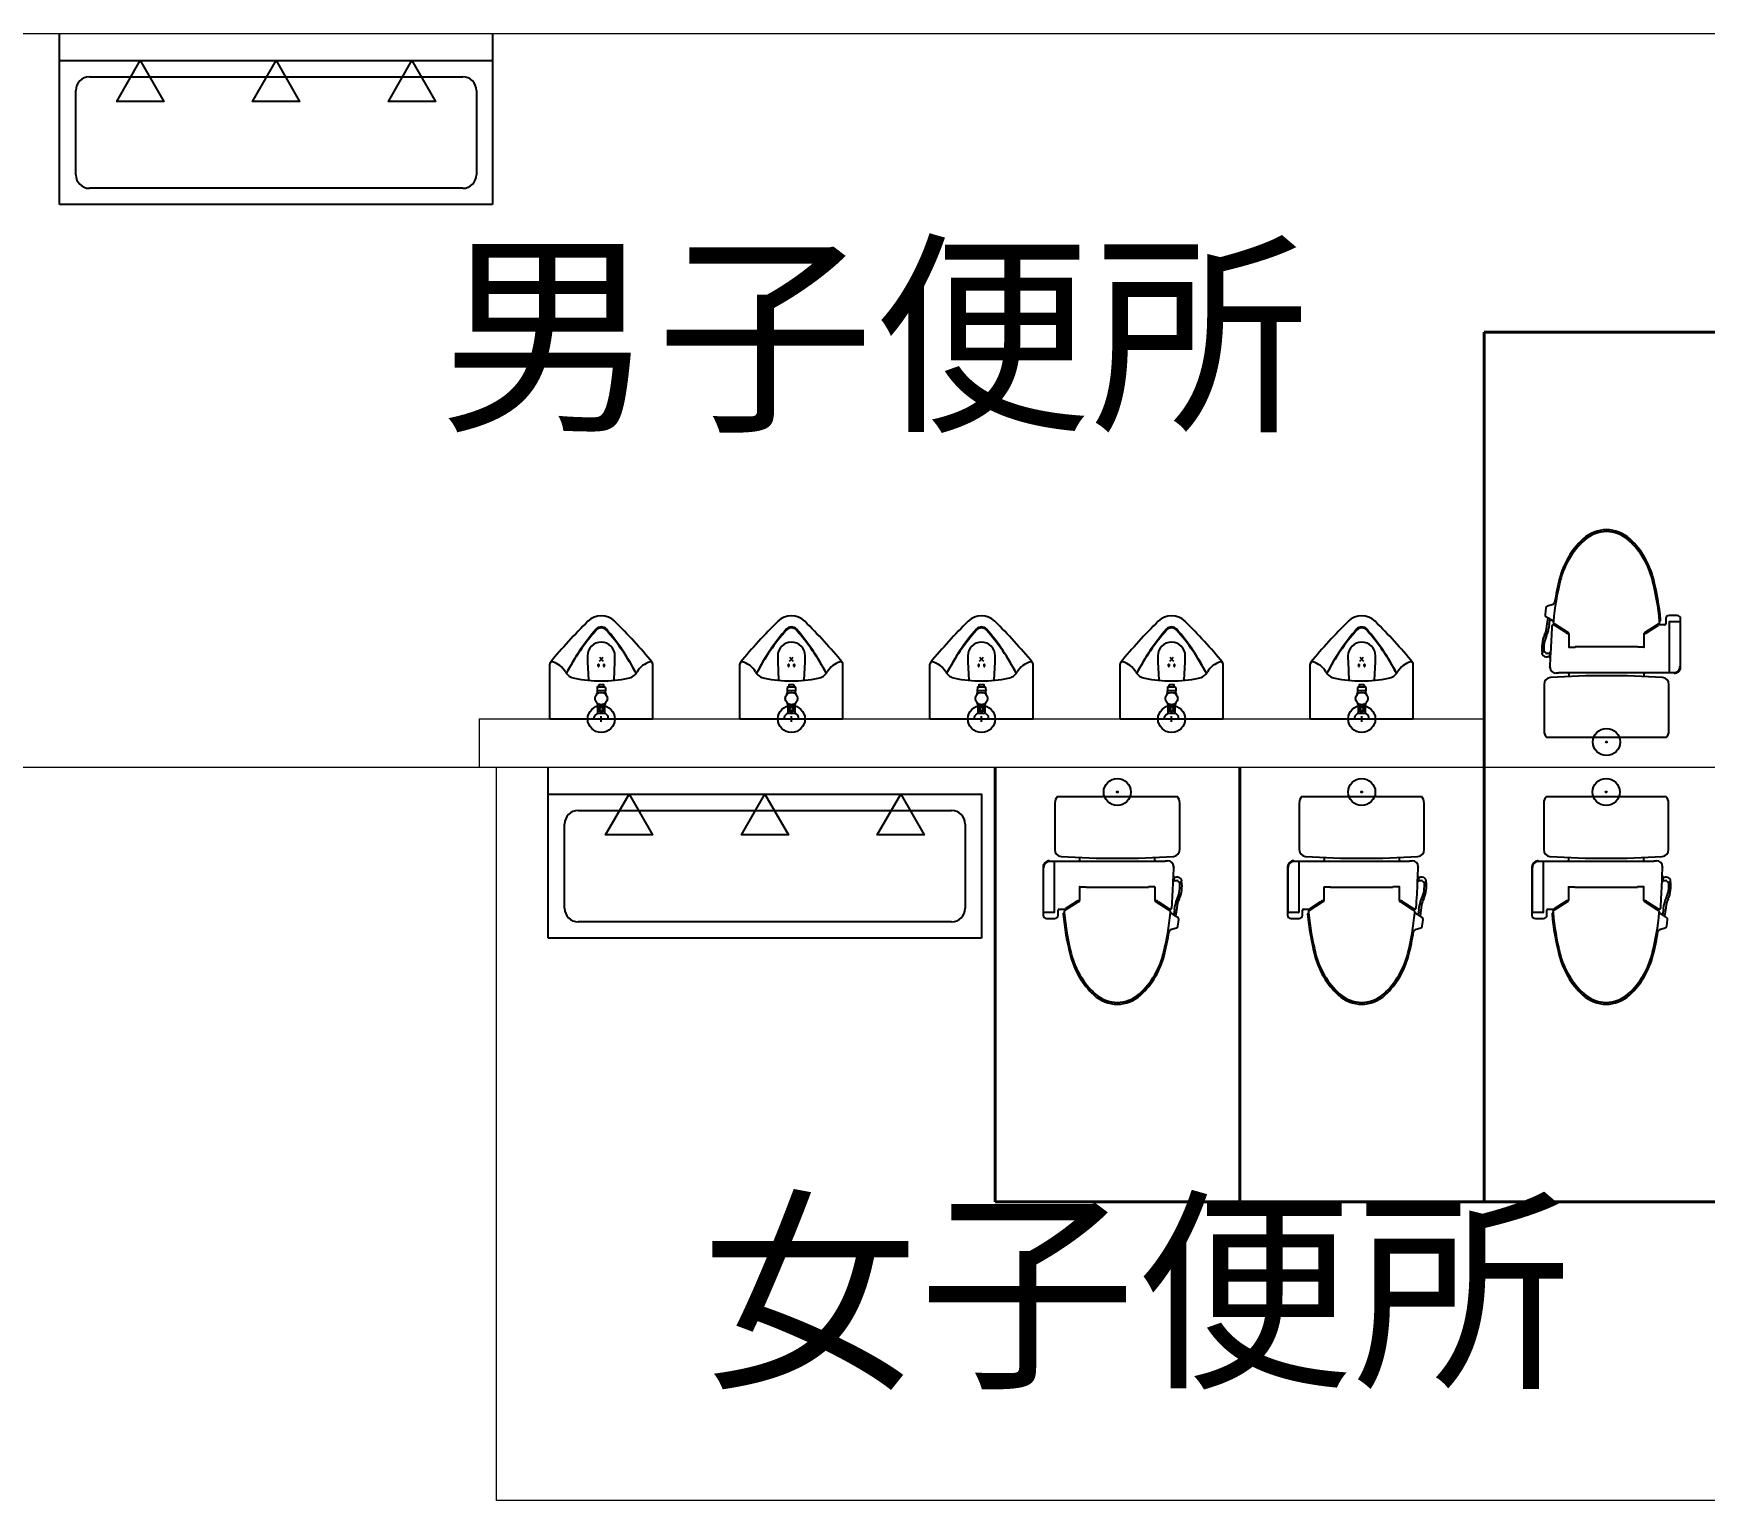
# Model space of a CAD drawing. Units: millimetres on the paper, enlarged 400 times, with parts at 1:200. Extents: x -262470 to 153481, y -115676 to 116856.
# Drawn here: x 131913 to 144220, y -23753 to -12953 of the extents above; entities that cross this region are included whole.
import ezdxf
from ezdxf.enums import TextEntityAlignment as Align

# ---------------------------------------------------------------- set-up
doc = ezdxf.new("R2010")
doc.units = ezdxf.units.MM
doc.header["$LTSCALE"] = 400
doc.header["$PDMODE"] = 32
doc.header["$PDSIZE"] = 200
for name, color, linetype, lineweight in [('D-0', 7, 'Continuous', 9), ('D-2', 1, 'Continuous', 25), ('D-3', 5, 'Continuous', 40), ('D-4', 4, 'Continuous', 9), ('D-C', 1, 'Continuous', 25)]:
    doc.layers.add(name, color=color, linetype=linetype, lineweight=lineweight)
doc.layers.add('D-A', color=3, linetype='Continuous')
doc.styles.add('ＭＳ ゴシック', font='')
doc.styles.get('ＭＳ ゴシック').set_extended_font_data('MS Gothic')

msp = doc.modelspace()

# ---------------------------------------------------------------- linework, layer by layer
at = {"layer": 'D-0'}
for p, q in [((57846.1, -12952.8), (147996.1, -12952.8)), ((131721.1, -18352.8), (147996.1, -18352.8)), ((135321.1, -18352.8), (135321.1, -23752.8)), ((147996.1, -23752.8), (135321.1, -23752.8))]:
    msp.add_line(p, q, dxfattribs=at)
at = {"layer": 'D-2'}
for p, q in [((143051.1, -17180.7), (143044.7, -17229.1)), ((143061.9, -17167.5), (143104.6, -17153.6)), ((143051.8, -17244.6), (143067.8, -17254.9)), ((143055.8, -17336.8), (143061.4, -17298.8)), ((143061.4, -17298.8), (143067.8, -17254.9)), ((143067.8, -17254.9), (143081.8, -17264)), ((143076.1, -17303.5), (143071.5, -17336)), ((143076.1, -17303.5), (143081.8, -17264)), ((143081.8, -17264), (143106.5, -17280)), ((143106.5, -17280), (143105.5, -17290.9)), ((143106.9, -17293.7), (143113, -17297.5)), ((143113, -17297.5), (143120.4, -17302.2)), ((143194.8, -17361), (143114.1, -17308.6)), ((143120.4, -17302.2), (143214.7, -17361.8)), ((143163.5, -17329.4), (143165.4, -17341.9)), ((143780, -17361.8), (143887.8, -17293.7)), ((143799.9, -17361), (143880.6, -17308.6)), ((143829.4, -17341.9), (143831.2, -17329.4)), ((143925.4, -17306.7), (143887.1, -17306.7)), ((143892.3, -17277.3), (143888.2, -17280)), ((143889.2, -17290.9), (143888.2, -17280)), ((143933.4, -17263.4), (143933.4, -17298.7)), ((143961.4, -17655.4), (143961.4, -17281.7)), ((143962.4, -17280.7), (144039.6, -17280.7)), ((144039.6, -17280.7), (144039.6, -17612.7)), ((144043.4, -17617.2), (144043.4, -17263.4)), ((143219.4, -17370.2), (143219.4, -17370.1)), ((143219.4, -17370.2), (143219.4, -17468.7)), ((143267.4, -17466.7), (143727.4, -17466.7)), ((143727.4, -17470.7), (143727.4, -17466.7)), ((143773.4, -17470.7), (143727.4, -17470.7)), ((143775.4, -17370.1), (143775.4, -17370.2)), ((143775.4, -17468.7), (143775.4, -17370.2)), ((135714.8, -17999.2), (135714.8, -17595.2)), ((135993.8, -17535.2), (135993.8, -17559.2)), ((135994.3, -17578.6), (136001.1, -17714.8)), ((136080.6, -17545), (136108.9, -17573.3)), ((136080.6, -17573.3), (136108.9, -17545)), ((136188.5, -17714.8), (136195.3, -17578.6)), ((136195.8, -17559.2), (136195.8, -17535.2)), ((136474.8, -17999.2), (136474.8, -17595.2)), ((137114.8, -17999.2), (137114.8, -17595.2)), ((137393.8, -17535.2), (137393.8, -17559.2)), ((137394.3, -17578.6), (137401.1, -17714.8)), ((137480.6, -17545), (137508.9, -17573.3)), ((137480.6, -17573.3), (137508.9, -17545)), ((137588.5, -17714.8), (137595.3, -17578.6)), ((137595.8, -17559.2), (137595.8, -17535.2)), ((137874.8, -17999.2), (137874.8, -17595.2)), ((138514.8, -17999.2), (138514.8, -17595.2)), ((138793.8, -17535.2), (138793.8, -17559.2)), ((138794.3, -17578.6), (138801.1, -17714.8)), ((138880.6, -17545), (138908.9, -17573.3)), ((138880.6, -17573.3), (138908.9, -17545)), ((138988.5, -17714.8), (138995.3, -17578.6)), ((138995.8, -17559.2), (138995.8, -17535.2)), ((139274.8, -17999.2), (139274.8, -17595.2)), ((139914.8, -17999.2), (139914.8, -17595.2)), ((140193.8, -17535.2), (140193.8, -17559.2)), ((140194.3, -17578.6), (140201.1, -17714.8)), ((140280.6, -17545), (140308.9, -17573.3)), ((140280.6, -17573.3), (140308.9, -17545)), ((140388.5, -17714.8), (140395.3, -17578.6)), ((140395.8, -17559.2), (140395.8, -17535.2)), ((140674.8, -17999.2), (140674.8, -17595.2)), ((141314.8, -17999.2), (141314.8, -17595.2)), ((141593.8, -17535.2), (141593.8, -17559.2)), ((141594.3, -17578.6), (141601.1, -17714.8)), ((141680.6, -17545), (141708.9, -17573.3)), ((141680.6, -17573.3), (141708.9, -17545)), ((141788.5, -17714.8), (141795.3, -17578.6)), ((141795.8, -17559.2), (141795.8, -17535.2)), ((142074.8, -17999.2), (142074.8, -17595.2)), ((143080.4, -17516.7), (143058.5, -17516.7)), ((143080.4, -17542.7), (143063.4, -17542.7)), ((143080.4, -17516.7), (143080.4, -17511.7)), ((143080.4, -17542.7), (143080.4, -17516.7)), ((143080.4, -17547.7), (143080.4, -17542.7)), ((143082.4, -17509.7), (143084.4, -17509.7)), ((143082.4, -17549.7), (143083.7, -17549.7)), ((143081.4, -17617.7), (143081.4, -17615.7)), ((143142.5, -17662.7), (143126.4, -17662.7)), ((143145.4, -17660.7), (143142.5, -17662.7)), ((143894.4, -17660.7), (143145.4, -17660.7)), ((143217.5, -17660.7), (143222.2, -17687)), ((143772.5, -17687), (143777.3, -17660.7)), ((143954.4, -17660.7), (143894.4, -17660.7)), ((143978.9, -17660.7), (143954.4, -17660.7)), ((143963.4, -17657.4), (143994.2, -17657.4)), ((143995.4, -17660.7), (143978.9, -17660.7)), ((136126.3, -17791.2), (136063.3, -17791.2)), ((136063.3, -17791.2), (136063.3, -17809.5)), ((136064.2, -17767.1), (136063.8, -17791.2)), ((136068.2, -17763.2), (136121.3, -17763.2)), ((136075.1, -17751.2), (136074.9, -17763.2)), ((136114.7, -17763.2), (136114.5, -17751.2)), ((136125.3, -17767.1), (136125.8, -17791.2)), ((136126.3, -17809.5), (136126.3, -17791.2)), ((137526.3, -17791.2), (137463.3, -17791.2)), ((137463.3, -17791.2), (137463.3, -17809.5)), ((137464.2, -17767.1), (137463.8, -17791.2)), ((137468.2, -17763.2), (137521.3, -17763.2)), ((137475.1, -17751.2), (137474.9, -17763.2)), ((137514.7, -17763.2), (137514.5, -17751.2)), ((137525.3, -17767.1), (137525.8, -17791.2)), ((137526.3, -17809.5), (137526.3, -17791.2)), ((138926.3, -17791.2), (138863.3, -17791.2)), ((138863.3, -17791.2), (138863.3, -17809.5)), ((138864.2, -17767.1), (138863.8, -17791.2)), ((138868.2, -17763.2), (138921.3, -17763.2)), ((138875.1, -17751.2), (138874.9, -17763.2)), ((138914.7, -17763.2), (138914.5, -17751.2)), ((138925.3, -17767.1), (138925.8, -17791.2)), ((138926.3, -17809.5), (138926.3, -17791.2)), ((140326.3, -17791.2), (140263.3, -17791.2)), ((140263.3, -17791.2), (140263.3, -17809.5)), ((140264.2, -17767.1), (140263.8, -17791.2)), ((140268.2, -17763.2), (140321.3, -17763.2)), ((140275.1, -17751.2), (140274.9, -17763.2)), ((140314.7, -17763.2), (140314.5, -17751.2)), ((140325.3, -17767.1), (140325.8, -17791.2)), ((140326.3, -17809.5), (140326.3, -17791.2)), ((141726.3, -17791.2), (141663.3, -17791.2)), ((141663.3, -17791.2), (141663.3, -17809.5)), ((141664.2, -17767.1), (141663.8, -17791.2)), ((141668.2, -17763.2), (141721.3, -17763.2)), ((141675.1, -17751.2), (141674.9, -17763.2)), ((141714.7, -17763.2), (141714.5, -17751.2)), ((141725.3, -17767.1), (141725.8, -17791.2)), ((141726.3, -17809.5), (141726.3, -17791.2)), ((143037.4, -17744.8), (143037.4, -18087.7)), ((143957.4, -18087.7), (143957.4, -17744.8)), ((136063.4, -17958.1), (136045.5, -17976.9)), ((136065.6, -17957.2), (136124, -17957.2)), ((136067.8, -17892.5), (136067.8, -17905.2)), ((136067.8, -17905.2), (136067.8, -17957.2)), ((136121.8, -17905.2), (136121.8, -17892.5)), ((136121.8, -17957.2), (136121.8, -17905.2)), ((136126.2, -17958.1), (136144.1, -17976.9)), ((137463.4, -17958.1), (137445.5, -17976.9)), ((137465.6, -17957.2), (137524, -17957.2)), ((137467.8, -17892.5), (137467.8, -17905.2)), ((137467.8, -17905.2), (137467.8, -17957.2)), ((137521.8, -17905.2), (137521.8, -17892.5)), ((137521.8, -17957.2), (137521.8, -17905.2)), ((137526.2, -17958.1), (137544.1, -17976.9)), ((138863.4, -17958.1), (138845.5, -17976.9)), ((138865.6, -17957.2), (138924, -17957.2)), ((138867.8, -17892.5), (138867.8, -17905.2)), ((138867.8, -17905.2), (138867.8, -17957.2)), ((138921.8, -17905.2), (138921.8, -17892.5)), ((138921.8, -17957.2), (138921.8, -17905.2)), ((138926.2, -17958.1), (138944.1, -17976.9)), ((140263.4, -17958.1), (140245.5, -17976.9)), ((140265.6, -17957.2), (140324, -17957.2)), ((140267.8, -17892.5), (140267.8, -17905.2)), ((140267.8, -17905.2), (140267.8, -17957.2)), ((140321.8, -17905.2), (140321.8, -17892.5)), ((140321.8, -17957.2), (140321.8, -17905.2)), ((140326.2, -17958.1), (140344.1, -17976.9)), ((141663.4, -17958.1), (141645.5, -17976.9)), ((141665.6, -17957.2), (141724, -17957.2)), ((141667.8, -17892.5), (141667.8, -17905.2)), ((141667.8, -17905.2), (141667.8, -17957.2)), ((141721.8, -17905.2), (141721.8, -17892.5)), ((141721.8, -17957.2), (141721.8, -17905.2)), ((141726.2, -17958.1), (141744.1, -17976.9)), ((135714.8, -17999.2), (136474.8, -17999.2)), ((136043.3, -17999.2), (136043.3, -17982.4)), ((136043.3, -17999.2), (136146.3, -17999.2)), ((136074.8, -17999.2), (136114.8, -17999.2)), ((136094.8, -18019.2), (136094.8, -17979.2)), ((136146.3, -17999.2), (136146.3, -17982.4)), ((137114.8, -17999.2), (137874.8, -17999.2)), ((137443.3, -17999.2), (137443.3, -17982.4)), ((137443.3, -17999.2), (137546.3, -17999.2)), ((137474.8, -17999.2), (137514.8, -17999.2)), ((137494.8, -18019.2), (137494.8, -17979.2)), ((137546.3, -17999.2), (137546.3, -17982.4)), ((138514.8, -17999.2), (139274.8, -17999.2)), ((138843.3, -17999.2), (138843.3, -17982.4)), ((138843.3, -17999.2), (138946.3, -17999.2)), ((138874.8, -17999.2), (138914.8, -17999.2)), ((138894.8, -18019.2), (138894.8, -17979.2)), ((138946.3, -17999.2), (138946.3, -17982.4)), ((139914.8, -17999.2), (140674.8, -17999.2)), ((140243.3, -17999.2), (140243.3, -17982.4)), ((140243.3, -17999.2), (140346.3, -17999.2)), ((140274.8, -17999.2), (140314.8, -17999.2)), ((140294.8, -18019.2), (140294.8, -17979.2)), ((140346.3, -17999.2), (140346.3, -17982.4)), ((141314.8, -17999.2), (142074.8, -17999.2)), ((141643.3, -17999.2), (141643.3, -17982.4)), ((141643.3, -17999.2), (141746.3, -17999.2)), ((141674.8, -17999.2), (141714.8, -17999.2)), ((141694.8, -18019.2), (141694.8, -17979.2)), ((141746.3, -17999.2), (141746.3, -17982.4)), ((143937.4, -18136.7), (143057.4, -18136.7)), ((139454.8, -18569), (140334.8, -18569)), ((141254.8, -18569), (142134.8, -18569)), ((143054.8, -18569), (143934.8, -18569)), ((139434.8, -18618), (139434.8, -18960.9)), ((140354.8, -18960.9), (140354.8, -18618)), ((141234.8, -18618), (141234.8, -18960.9)), ((142154.8, -18960.9), (142154.8, -18618)), ((143034.8, -18618), (143034.8, -18960.9)), ((143954.8, -18960.9), (143954.8, -18618)), ((139394.8, -19043.5), (139393.8, -19043.5)), ((139396.8, -19045), (139394.8, -19043.5)), ((139428.8, -19048.3), (139397.9, -19048.3)), ((139430.8, -19050.3), (139430.8, -19424)), ((139437.8, -19045), (139497.8, -19045)), ((139497.8, -19045), (140246.8, -19045)), ((139619.6, -19018.7), (139614.9, -19045)), ((140174.7, -19045), (140169.9, -19018.7)), ((141194.8, -19043.5), (141193.8, -19043.5)), ((141196.8, -19045), (141194.8, -19043.5)), ((141228.8, -19048.3), (141197.9, -19048.3)), ((141230.8, -19050.3), (141230.8, -19424)), ((141237.8, -19045), (141297.8, -19045)), ((141297.8, -19045), (142046.8, -19045)), ((141419.6, -19018.7), (141414.9, -19045)), ((141974.7, -19045), (141969.9, -19018.7)), ((142994.8, -19043.5), (142993.8, -19043.5)), ((142996.8, -19045), (142994.8, -19043.5)), ((143028.8, -19048.3), (142997.9, -19048.3)), ((143030.8, -19050.3), (143030.8, -19424)), ((143037.8, -19045), (143097.8, -19045)), ((143097.8, -19045), (143846.8, -19045)), ((143219.6, -19018.7), (143214.9, -19045)), ((143774.7, -19045), (143769.9, -19018.7)), ((139348.8, -19088.5), (139348.8, -19442.3)), ((139352.5, -19425), (139352.5, -19093)), ((140306.7, -19196.9), (140308.4, -19156)), ((140309.8, -19196), (140307.7, -19196)), ((140308.4, -19156), (140310.8, -19091.5)), ((140309.8, -19156), (140308.4, -19156)), ((140310.8, -19088), (140310.8, -19090)), ((140311.8, -19158), (140311.8, -19163)), ((140311.8, -19163), (140311.8, -19189)), ((140311.8, -19163), (140328.8, -19163)), ((140311.8, -19189), (140333.6, -19189)), ((140311.8, -19189), (140311.8, -19194)), ((141148.8, -19088.5), (141148.8, -19442.3)), ((141152.5, -19425), (141152.5, -19093)), ((142106.7, -19196.9), (142108.4, -19156)), ((142109.8, -19196), (142107.7, -19196)), ((142108.4, -19156), (142110.8, -19091.5)), ((142109.8, -19156), (142108.4, -19156)), ((142110.8, -19088), (142110.8, -19090)), ((142111.8, -19158), (142111.8, -19163)), ((142111.8, -19163), (142111.8, -19189)), ((142111.8, -19163), (142128.8, -19163)), ((142111.8, -19189), (142133.6, -19189)), ((142111.8, -19189), (142111.8, -19194)), ((142948.8, -19088.5), (142948.8, -19442.3)), ((142952.5, -19425), (142952.5, -19093)), ((143906.7, -19196.9), (143908.4, -19156)), ((143909.8, -19196), (143907.7, -19196)), ((143908.4, -19156), (143910.8, -19091.5)), ((143909.8, -19156), (143908.4, -19156)), ((143910.8, -19088), (143910.8, -19090)), ((143911.8, -19158), (143911.8, -19163)), ((143911.8, -19163), (143911.8, -19189)), ((143911.8, -19163), (143928.8, -19163)), ((143911.8, -19189), (143933.6, -19189)), ((143911.8, -19189), (143911.8, -19194)), ((139616.8, -19237), (139616.8, -19335.5)), ((139618.8, -19235), (139664.8, -19235)), ((139664.8, -19235), (139664.8, -19239)), ((140124.8, -19239), (139664.8, -19239)), ((140124.8, -19235), (140124.8, -19239)), ((140170.8, -19235), (140124.8, -19235)), ((140172.8, -19335.5), (140172.8, -19237)), ((141416.8, -19237), (141416.8, -19335.5)), ((141418.8, -19235), (141464.8, -19235)), ((141464.8, -19235), (141464.8, -19239)), ((141924.8, -19239), (141464.8, -19239)), ((141924.8, -19235), (141924.8, -19239)), ((141970.8, -19235), (141924.8, -19235)), ((141972.8, -19335.5), (141972.8, -19237)), ((143216.8, -19237), (143216.8, -19335.5)), ((143218.8, -19235), (143264.8, -19235)), ((143264.8, -19235), (143264.8, -19239)), ((143724.8, -19239), (143264.8, -19239)), ((143724.8, -19235), (143724.8, -19239)), ((143770.8, -19235), (143724.8, -19235)), ((143772.8, -19335.5), (143772.8, -19237)), ((139429.8, -19425), (139352.5, -19425)), ((139458.8, -19442.3), (139458.8, -19407)), ((139466.8, -19399), (139505, -19399)), ((139499.9, -19428.3), (139503.9, -19425.7)), ((139502.9, -19414.8), (139503.9, -19425.7)), ((139612.1, -19343.9), (139504.3, -19412)), ((139592.3, -19344.7), (139511.6, -19397)), ((139562.8, -19363.8), (139561, -19376.2)), ((139616.8, -19335.5), (139616.8, -19335.5)), ((140172.8, -19335.5), (140172.8, -19335.5)), ((140271.7, -19403.5), (140177.4, -19343.9)), ((140197.3, -19344.7), (140278, -19397)), ((140228.6, -19376.2), (140226.8, -19363.8)), ((140279.2, -19408.2), (140271.7, -19403.5)), ((140285.2, -19412), (140279.2, -19408.2)), ((140285.6, -19425.7), (140286.6, -19414.8)), ((140310.3, -19441.7), (140285.6, -19425.7)), ((140316.1, -19402.2), (140310.3, -19441.7)), ((140324.4, -19450.8), (140310.3, -19441.7)), ((140316.1, -19402.2), (140320.7, -19369.7)), ((140330.8, -19406.9), (140324.4, -19450.8)), ((140336.3, -19368.9), (140330.8, -19406.9)), ((141229.8, -19425), (141152.5, -19425)), ((141258.8, -19442.3), (141258.8, -19407)), ((141266.8, -19399), (141305, -19399)), ((141299.9, -19428.3), (141303.9, -19425.7)), ((141302.9, -19414.8), (141303.9, -19425.7)), ((141412.1, -19343.9), (141304.3, -19412)), ((141392.3, -19344.7), (141311.6, -19397)), ((141362.8, -19363.8), (141361, -19376.2)), ((141416.8, -19335.5), (141416.8, -19335.5)), ((141972.8, -19335.5), (141972.8, -19335.5)), ((142071.7, -19403.5), (141977.4, -19343.9)), ((141997.3, -19344.7), (142078, -19397)), ((142028.6, -19376.2), (142026.8, -19363.8)), ((142079.2, -19408.2), (142071.7, -19403.5)), ((142085.2, -19412), (142079.2, -19408.2)), ((142085.7, -19425.7), (142086.6, -19414.8)), ((142110.3, -19441.7), (142085.7, -19425.7)), ((142116.1, -19402.2), (142110.3, -19441.7)), ((142124.4, -19450.8), (142110.3, -19441.7)), ((142116.1, -19402.2), (142120.7, -19369.7)), ((142130.8, -19406.9), (142124.4, -19450.8)), ((142136.3, -19368.9), (142130.8, -19406.9)), ((143029.8, -19425), (142952.5, -19425)), ((143058.8, -19442.3), (143058.8, -19407)), ((143066.8, -19399), (143105, -19399)), ((143099.9, -19428.3), (143103.9, -19425.7)), ((143102.9, -19414.8), (143103.9, -19425.7)), ((143212.1, -19343.9), (143104.3, -19412)), ((143192.3, -19344.7), (143111.6, -19397)), ((143162.8, -19363.8), (143161, -19376.2)), ((143216.8, -19335.5), (143216.8, -19335.5)), ((143772.8, -19335.5), (143772.8, -19335.5)), ((143871.7, -19403.5), (143777.4, -19343.9)), ((143797.3, -19344.7), (143878, -19397)), ((143828.6, -19376.2), (143826.8, -19363.8)), ((143879.2, -19408.2), (143871.7, -19403.5)), ((143885.2, -19412), (143879.2, -19408.2)), ((143885.6, -19425.7), (143886.6, -19414.8)), ((143910.3, -19441.7), (143885.6, -19425.7)), ((143916.1, -19402.2), (143910.3, -19441.7)), ((143924.4, -19450.8), (143910.3, -19441.7)), ((143916.1, -19402.2), (143920.7, -19369.7)), ((143930.8, -19406.9), (143924.4, -19450.8)), ((143936.3, -19368.9), (143930.8, -19406.9)), ((140330.2, -19538.1), (140287.5, -19552.1)), ((140340.3, -19461.1), (140324.4, -19450.8)), ((140341.1, -19525), (140347.5, -19476.6)), ((142130.2, -19538.1), (142087.5, -19552.1)), ((142140.3, -19461.1), (142124.4, -19450.8)), ((142141.1, -19525), (142147.5, -19476.6)), ((143930.2, -19538.1), (143887.5, -19552.1)), ((143940.3, -19461.1), (143924.4, -19450.8)), ((143941.1, -19525), (143947.5, -19476.6))]:
    msp.add_line(p, q, dxfattribs=at)
for points in [[(143221.4, -17470.7), (143267.4, -17470.7), (143267.4, -17466.7)], [(143085.4, -17508.7), (143083.7, -17549.7), (143081.4, -17614.2)], [(143995.4, -17660.7), (143997.4, -17662.2), (143998.4, -17662.2)], [(139396.8, -19045), (139413.3, -19045), (139437.8, -19045)], [(140246.8, -19045), (140249.7, -19043), (140265.8, -19043)], [(141196.8, -19045), (141213.3, -19045), (141237.8, -19045)], [(142046.8, -19045), (142049.7, -19043), (142065.8, -19043)], [(142996.8, -19045), (143013.3, -19045), (143037.8, -19045)], [(143846.8, -19045), (143849.7, -19043), (143865.8, -19043)]]:
    msp.add_lwpolyline(points, dxfattribs=at)
for centre, radius in [((136094.8, -17849.2), 45), ((137494.8, -17849.2), 45), ((138894.8, -17849.2), 45), ((140294.8, -17849.2), 45), ((141694.8, -17849.2), 45), ((136094.8, -17925.2), 22), ((136094.8, -17925.2), 12), ((137494.8, -17925.2), 22), ((137494.8, -17925.2), 12), ((138894.8, -17925.2), 22), ((138894.8, -17925.2), 12), ((140294.8, -17925.2), 22), ((140294.8, -17925.2), 12), ((141694.8, -17925.2), 22), ((141694.8, -17925.2), 12), ((136094.8, -17999.2), 4), ((137494.8, -17999.2), 4), ((138894.8, -17999.2), 4), ((140294.8, -17999.2), 4), ((141694.8, -17999.2), 4), ((143497.4, -18168.7), 4), ((139894.8, -18537), 4), ((141694.8, -18537), 4), ((143494.8, -18537), 4)]:
    msp.add_circle(centre, radius, dxfattribs=at)
for centre, radius, start, end in [((143497.4, -16860.7), 254, 46.9683, 133.0317), ((143733.5, -17113.6), 600, 133.0317, 165.62671), ((143739.5, -17125.7), 600, 132.41889, 165.98063), ((143497.4, -16860.7), 241, 47.58111, 132.41889), ((143255.2, -17125.7), 600, 14.01937, 47.58111), ((143261.2, -17113.6), 600, 14.37329, 46.9683), ((145089.1, -17462.7), 1991, 165.98063, 174.73409), ((145089.7, -17461.1), 2000, 165.62671, 170.78689), ((141905.6, -17462.7), 1991, 5.26591, 14.01937), ((141905.1, -17461.1), 2000, 5.48856, 14.37329), ((143060.5, -17231.2), 16, 172.5, 237.08103), ((143066.9, -17182.8), 16, 108.11746, 172.5), ((143099.7, -17138.4), 16, 288.11746, 350.78689), ((138811.8, -20121), 4000, 134.736, 140.653), ((137264.3, -18388.4), 1600, 138.985, 153.039), ((137254.2, -18407.8), 1600, 138.415, 152.254), ((136094.8, -17379.2), 140, 45.16, 134.84), ((136094.8, -17371.2), 50, 41.015, 138.985), ((136094.8, -17379.2), 50, 41.371, 138.629), ((134935.3, -18407.8), 1600, 27.746, 41.585), ((134925.2, -18388.4), 1600, 26.961, 41.015), ((133377.8, -20121), 4000, 39.347, 45.264), ((140211.8, -20121), 4000, 134.736, 140.653), ((138664.3, -18388.4), 1600, 138.985, 153.039), ((138654.2, -18407.8), 1600, 138.415, 152.254), ((137494.8, -17379.2), 140, 45.16, 134.84), ((137494.8, -17371.2), 50, 41.015, 138.985), ((137494.8, -17379.2), 50, 41.371, 138.629), ((136335.3, -18407.8), 1600, 27.746, 41.585), ((136325.2, -18388.4), 1600, 26.961, 41.015), ((134777.8, -20121), 4000, 39.347, 45.264), ((141611.8, -20121), 4000, 134.736, 140.653), ((140064.3, -18388.4), 1600, 138.985, 153.039), ((140054.2, -18407.8), 1600, 138.415, 152.254), ((138894.8, -17379.2), 140, 45.16, 134.84), ((138894.8, -17371.2), 50, 41.015, 138.985), ((138894.8, -17379.2), 50, 41.371, 138.629), ((137735.3, -18407.8), 1600, 27.746, 41.585), ((137725.2, -18388.4), 1600, 26.961, 41.015), ((136177.8, -20121), 4000, 39.347, 45.264), ((143011.8, -20121), 4000, 134.736, 140.653), ((141464.3, -18388.4), 1600, 138.985, 153.039), ((141454.2, -18407.8), 1600, 138.415, 152.254), ((140294.8, -17379.2), 140, 45.16, 134.84), ((140294.8, -17371.2), 50, 41.015, 138.985), ((140294.8, -17379.2), 50, 41.371, 138.629), ((139135.3, -18407.8), 1600, 27.746, 41.585), ((139125.2, -18388.4), 1600, 26.961, 41.015), ((137577.8, -20121), 4000, 39.347, 45.264), ((144411.8, -20121), 4000, 134.736, 140.653), ((142864.3, -18388.4), 1600, 138.985, 153.039), ((142854.2, -18407.8), 1600, 138.415, 152.254), ((141694.8, -17379.2), 140, 45.16, 134.84), ((141694.8, -17371.2), 50, 41.015, 138.985), ((141694.8, -17379.2), 50, 41.371, 138.629), ((140535.3, -18407.8), 1600, 27.746, 41.585), ((140525.2, -18388.4), 1600, 26.961, 41.015), ((138977.8, -20121), 4000, 39.347, 45.264), ((142925.8, -17318), 131.4, 330.99399, 351.75576), ((142925.8, -17318), 146.8, 332.49137, 352.93792), ((152676.3, -17927.3), 9600, 176.3604, 177.50084), ((143107.6, -17318.7), 12, 57.00752, 176.3604), ((143108.5, -17291.1), 3, 175.04944, 237.72436), ((143887.1, -17318.7), 12, 90, 122.99248), ((143886.2, -17291.1), 3, 302.27564, 4.95056), ((143887.9, -17270.6), 8, 302.91897, 5.48856), ((143925.4, -17298.7), 8, 270, 0), ((143959.4, -17263.4), 26, 92.89597, 180), ((143988.4, -17836.7), 600, 87.10403, 92.89597), ((143962.4, -17281.7), 1, 90, 180), ((144017.4, -17263.4), 26, 0, 87.10403), ((136094.8, -17535.2), 101, 0, 180), ((137494.8, -17535.2), 101, 0, 180), ((138894.8, -17535.2), 101, 0, 180), ((140294.8, -17535.2), 101, 0, 180), ((141694.8, -17535.2), 101, 0, 180), ((143249.3, -17475.7), 228.8, 155.73259, 189.06887), ((143246, -17475.8), 210.3, 154.62869, 187.82848), ((143227.5, -17310.7), 60, 237.00752, 262.18695), ((143209.4, -17370.2), 10, 0.39347, 57.72436), ((143209.4, -17370.2), 10, 0, 57.72436), ((143221.4, -17468.7), 2, 180, 270), ((143773.4, -17468.7), 2, 270, 0), ((143767.2, -17310.7), 60, 277.81305, 302.99248), ((143785.4, -17370.2), 10, 122.27564, 179.60653), ((135730.8, -17595.2), 16, 75.022, 180), ((135730.8, -17595.2), 16, 140.195, 180), ((135693.6, -17734.3), 160, 30.698, 75.021), ((136383.8, -17559.2), 390, 180, 183.151), ((136075.2, -17602.7), 4.8, 120.01, 148.607), ((136074.3, -17601.2), 3.02, 60.561, 119.448), ((136073.4, -17602.7), 4.8, 31.393, 59.99), ((136116.2, -17602.7), 4.8, 120.01, 148.607), ((136115.3, -17601.2), 3.02, 60.553, 119.439), ((136114.4, -17602.7), 4.8, 31.393, 59.99), ((135805.8, -17559.2), 390, 356.84876, 359.99993), ((136496, -17734.3), 160, 104.979, 149.302), ((136458.8, -17595.2), 16, 0, 104.978), ((137130.8, -17595.2), 16, 75.022, 180), ((137130.8, -17595.2), 16, 140.195, 180), ((137093.6, -17734.3), 160, 30.698, 75.021), ((137783.8, -17559.2), 390, 180, 183.151), ((137475.2, -17602.7), 4.8, 120.01, 148.607), ((137474.3, -17601.2), 3.02, 60.561, 119.448), ((137473.4, -17602.7), 4.8, 31.393, 59.99), ((137516.2, -17602.7), 4.8, 120.01, 148.607), ((137515.3, -17601.2), 3.02, 60.553, 119.439), ((137514.4, -17602.7), 4.8, 31.393, 59.99), ((137205.8, -17559.2), 390, 356.84876, 359.99993), ((137896, -17734.3), 160, 104.979, 149.302), ((137858.8, -17595.2), 16, 0, 104.978), ((138530.8, -17595.2), 16, 75.022, 180), ((138530.8, -17595.2), 16, 140.195, 180), ((138493.6, -17734.3), 160, 30.698, 75.021), ((139183.8, -17559.2), 390, 180, 183.151), ((138875.2, -17602.7), 4.8, 120.01, 148.607), ((138874.3, -17601.2), 3.02, 60.561, 119.448), ((138873.4, -17602.7), 4.8, 31.393, 59.99), ((138916.2, -17602.7), 4.8, 120.01, 148.607), ((138915.3, -17601.2), 3.02, 60.553, 119.439), ((138914.4, -17602.7), 4.8, 31.393, 59.99), ((138605.8, -17559.2), 390, 356.84876, 359.99993), ((139296, -17734.3), 160, 104.979, 149.302), ((139258.8, -17595.2), 16, 0, 104.978), ((139930.8, -17595.2), 16, 75.022, 180), ((139930.8, -17595.2), 16, 140.195, 180), ((139893.6, -17734.3), 160, 30.698, 75.021), ((140583.8, -17559.2), 390, 180, 183.151), ((140275.2, -17602.7), 4.8, 120.01, 148.607), ((140274.3, -17601.2), 3.02, 60.561, 119.448), ((140273.4, -17602.7), 4.8, 31.393, 59.99), ((140316.2, -17602.7), 4.8, 120.01, 148.607), ((140315.3, -17601.2), 3.02, 60.553, 119.439), ((140314.4, -17602.7), 4.8, 31.393, 59.99), ((140005.8, -17559.2), 390, 356.84876, 359.99993), ((140696, -17734.3), 160, 104.979, 149.302), ((140658.8, -17595.2), 16, 0, 104.978), ((141330.8, -17595.2), 16, 75.022, 180), ((141330.8, -17595.2), 16, 140.195, 180), ((141293.6, -17734.3), 160, 30.698, 75.021), ((141983.8, -17559.2), 390, 180, 183.151), ((141675.2, -17602.7), 4.8, 120.01, 148.607), ((141674.3, -17601.2), 3.02, 60.561, 119.448), ((141673.4, -17602.7), 4.8, 31.393, 59.99), ((141716.2, -17602.7), 4.8, 120.01, 148.607), ((141715.3, -17601.2), 3.02, 60.553, 119.439), ((141714.4, -17602.7), 4.8, 31.393, 59.99), ((141405.8, -17559.2), 390, 356.84876, 359.99993), ((142096, -17734.3), 160, 104.979, 149.302), ((142058.8, -17595.2), 16, 0, 104.978), ((143034.6, -17516.6), 12.3, 156.54927, 211.16064), ((143034.6, -17516.6), 12.3, 86.5719, 156.54927), ((143060, -17500.6), 42.3, 212.00146, 274.60097), ((143035.8, -17518.8), 14.4, 82.6493, 91.91319), ((143035.8, -17518.8), 14.4, 32.94621, 82.6493), ((143058.5, -17504.1), 12.6, 212.94621, 270), ((143082.4, -17511.7), 2, 90, 180), ((143082.4, -17547.7), 2, 180, 270), ((143084.4, -17508.7), 1, 270, 357.50084), ((135917.1, -17601.5), 100, 210.683, 258.612), ((136094.8, -16719.2), 1000, 258.605, 281.3881), ((136080.5, -17605.2), 10.7, 167.541, 192.502), ((136078.1, -17604.6), 8.24, 148.051, 167.955), ((136078.1, -17605.8), 8.24, 192.045, 211.949), ((136075.2, -17607.6), 4.8, 211.393, 239.99), ((136074.3, -17609.2), 3.02, 240.552, 299.4394), ((136073.4, -17607.6), 4.8, 300.0096, 328.6072), ((136070.5, -17604.6), 8.24, 12.045, 31.949), ((136070.5, -17605.8), 8.24, 328.0511, 347.9546), ((136068.1, -17605.2), 10.7, 347.4979, 12.46), ((136121.5, -17605.2), 10.7, 167.541, 192.502), ((136119.1, -17604.6), 8.24, 148.051, 167.955), ((136119.1, -17605.8), 8.24, 192.045, 211.949), ((136116.2, -17607.6), 4.8, 211.393, 239.99), ((136115.3, -17609.2), 3.02, 240.561, 299.4475), ((136114.4, -17607.6), 4.8, 300.0096, 328.6072), ((136111.5, -17604.6), 8.24, 12.045, 31.949), ((136111.5, -17605.8), 8.24, 328.0511, 347.9546), ((136109.1, -17605.2), 10.7, 347.4979, 12.46), ((136272.5, -17601.5), 100, 281.3882, 329.3166), ((137317.1, -17601.5), 100, 210.683, 258.612), ((137494.8, -16719.2), 1000, 258.605, 281.3881), ((137480.5, -17605.2), 10.7, 167.541, 192.502), ((137478.1, -17604.6), 8.24, 148.051, 167.955), ((137478.1, -17605.8), 8.24, 192.045, 211.949), ((137475.2, -17607.6), 4.8, 211.393, 239.99), ((137474.3, -17609.2), 3.02, 240.552, 299.4394), ((137473.4, -17607.6), 4.8, 300.0096, 328.6072), ((137470.5, -17604.6), 8.24, 12.045, 31.949), ((137470.5, -17605.8), 8.24, 328.0511, 347.9546), ((137468.1, -17605.2), 10.7, 347.4979, 12.46), ((137521.5, -17605.2), 10.7, 167.541, 192.502), ((137519.1, -17604.6), 8.24, 148.051, 167.955), ((137519.1, -17605.8), 8.24, 192.045, 211.949), ((137516.2, -17607.6), 4.8, 211.393, 239.99), ((137515.3, -17609.2), 3.02, 240.561, 299.4475), ((137514.4, -17607.6), 4.8, 300.0096, 328.6072), ((137511.5, -17604.6), 8.24, 12.045, 31.949), ((137511.5, -17605.8), 8.24, 328.0511, 347.9546), ((137509.1, -17605.2), 10.7, 347.4979, 12.46), ((137672.5, -17601.5), 100, 281.3882, 329.3166), ((138717.1, -17601.5), 100, 210.683, 258.612), ((138894.8, -16719.2), 1000, 258.605, 281.3881), ((138880.5, -17605.2), 10.7, 167.541, 192.502), ((138878.1, -17604.6), 8.24, 148.051, 167.955), ((138878.1, -17605.8), 8.24, 192.045, 211.949), ((138875.2, -17607.6), 4.8, 211.393, 239.99), ((138874.3, -17609.2), 3.02, 240.552, 299.4394), ((138873.4, -17607.6), 4.8, 300.0096, 328.6072), ((138870.5, -17604.6), 8.24, 12.045, 31.949), ((138870.5, -17605.8), 8.24, 328.0511, 347.9546), ((138868.1, -17605.2), 10.7, 347.4979, 12.46), ((138921.5, -17605.2), 10.7, 167.541, 192.502), ((138919.1, -17604.6), 8.24, 148.051, 167.955), ((138919.1, -17605.8), 8.24, 192.045, 211.949), ((138916.2, -17607.6), 4.8, 211.393, 239.99), ((138915.3, -17609.2), 3.02, 240.561, 299.4475), ((138914.4, -17607.6), 4.8, 300.0096, 328.6072), ((138911.5, -17604.6), 8.24, 12.045, 31.949), ((138911.5, -17605.8), 8.24, 328.0511, 347.9546), ((138909.1, -17605.2), 10.7, 347.4979, 12.46), ((139072.5, -17601.5), 100, 281.3882, 329.3166), ((140117.1, -17601.5), 100, 210.683, 258.612), ((140294.8, -16719.2), 1000, 258.605, 281.3881), ((140280.5, -17605.2), 10.7, 167.541, 192.502), ((140278.1, -17604.6), 8.24, 148.051, 167.955), ((140278.1, -17605.8), 8.24, 192.045, 211.949), ((140275.2, -17607.6), 4.8, 211.393, 239.99), ((140274.3, -17609.2), 3.02, 240.552, 299.4394), ((140273.4, -17607.6), 4.8, 300.0096, 328.6072), ((140270.5, -17604.6), 8.24, 12.045, 31.949), ((140270.5, -17605.8), 8.24, 328.0511, 347.9546), ((140268.1, -17605.2), 10.7, 347.4979, 12.46), ((140321.5, -17605.2), 10.7, 167.541, 192.502), ((140319.1, -17604.6), 8.24, 148.051, 167.955), ((140319.1, -17605.8), 8.24, 192.045, 211.949), ((140316.2, -17607.6), 4.8, 211.393, 239.99), ((140315.3, -17609.2), 3.02, 240.561, 299.4475), ((140314.4, -17607.6), 4.8, 300.0096, 328.6072), ((140311.5, -17604.6), 8.24, 12.045, 31.949), ((140311.5, -17605.8), 8.24, 328.0511, 347.9546), ((140309.1, -17605.2), 10.7, 347.4979, 12.46), ((140472.5, -17601.5), 100, 281.3882, 329.3166), ((141517.1, -17601.5), 100, 210.683, 258.612), ((141694.8, -16719.2), 1000, 258.605, 281.3881), ((141680.5, -17605.2), 10.7, 167.541, 192.502), ((141678.1, -17604.6), 8.24, 148.051, 167.955), ((141678.1, -17605.8), 8.24, 192.045, 211.949), ((141675.2, -17607.6), 4.8, 211.393, 239.99), ((141674.3, -17609.2), 3.02, 240.552, 299.4394), ((141673.4, -17607.6), 4.8, 300.0096, 328.6072), ((141670.5, -17604.6), 8.24, 12.045, 31.949), ((141670.5, -17605.8), 8.24, 328.0511, 347.9546), ((141668.1, -17605.2), 10.7, 347.4979, 12.46), ((141721.5, -17605.2), 10.7, 167.541, 192.502), ((141719.1, -17604.6), 8.24, 148.051, 167.955), ((141719.1, -17605.8), 8.24, 192.045, 211.949), ((141716.2, -17607.6), 4.8, 211.393, 239.99), ((141715.3, -17609.2), 3.02, 240.561, 299.4475), ((141714.4, -17607.6), 4.8, 300.0096, 328.6072), ((141711.5, -17604.6), 8.24, 12.045, 31.949), ((141711.5, -17605.8), 8.24, 328.0511, 347.9546), ((141709.1, -17605.2), 10.7, 347.4979, 12.46), ((141872.5, -17601.5), 100, 281.3882, 329.3166), ((143087.4, -17744.8), 50, 93.93817, 180), ((143126.4, -17615.7), 45, 178.13089, 180), ((143126.4, -17617.7), 45, 180, 270), ((143497.4, -23700.7), 6020, 86.06205, 93.93797), ((143907.4, -17744.8), 50, 0, 86.06932), ((143963.4, -17655.4), 2, 180, 270), ((143994.6, -17612.4), 45, 269.43037, 359.64964), ((143998.4, -17617.2), 45, 270, 311.16056), ((143998.4, -17617.2), 45, 311.16056, 0), ((136043.3, -17809.5), 20, 322.4013, 0), ((136068.2, -17767.2), 4, 90, 178.979), ((136079.1, -17751.3), 4, 90.56, 178.909), ((136094.8, -19347.2), 1600, 89.437, 90.563), ((136110.5, -17751.3), 4, 1.091, 89.434), ((136121.3, -17767.2), 4, 1.021, 90), ((136146.3, -17809.5), 20, 180, 217.599), ((137443.3, -17809.5), 20, 322.4013, 0), ((137468.2, -17767.2), 4, 90, 178.979), ((137479.1, -17751.3), 4, 90.56, 178.909), ((137494.8, -19347.2), 1600, 89.437, 90.563), ((137510.5, -17751.3), 4, 1.091, 89.434), ((137521.3, -17767.2), 4, 1.021, 90), ((137546.3, -17809.5), 20, 180, 217.599), ((138843.3, -17809.5), 20, 322.4013, 0), ((138868.2, -17767.2), 4, 90, 178.979), ((138879.1, -17751.3), 4, 90.56, 178.909), ((138894.8, -19347.2), 1600, 89.437, 90.563), ((138910.5, -17751.3), 4, 1.091, 89.434), ((138921.3, -17767.2), 4, 1.021, 90), ((138946.3, -17809.5), 20, 180, 217.599), ((140243.3, -17809.5), 20, 322.4013, 0), ((140268.2, -17767.2), 4, 90, 178.979), ((140279.1, -17751.3), 4, 90.56, 178.909), ((140294.8, -19347.2), 1600, 89.437, 90.563), ((140310.5, -17751.3), 4, 1.091, 89.434), ((140321.3, -17767.2), 4, 1.021, 90), ((140346.3, -17809.5), 20, 180, 217.599), ((141643.3, -17809.5), 20, 322.4013, 0), ((141668.2, -17767.2), 4, 90, 178.979), ((141679.1, -17751.3), 4, 90.56, 178.909), ((141694.8, -19347.2), 1600, 89.437, 90.563), ((141710.5, -17751.3), 4, 1.091, 89.434), ((141721.3, -17767.2), 4, 1.021, 90), ((141746.3, -17809.5), 20, 180, 217.599), ((136051.8, -17892.5), 16, 0, 45.177), ((136065.6, -17960.2), 3, 90, 136.332), ((136137.8, -17892.5), 16, 134.823, 180), ((136124, -17960.2), 3, 43.668, 90), ((137451.8, -17892.5), 16, 0, 45.177), ((137465.6, -17960.2), 3, 90, 136.332), ((137537.8, -17892.5), 16, 134.823, 180), ((137524, -17960.2), 3, 43.668, 90), ((138851.8, -17892.5), 16, 0, 45.177), ((138865.6, -17960.2), 3, 90, 136.332), ((138937.8, -17892.5), 16, 134.823, 180), ((138924, -17960.2), 3, 43.668, 90), ((140251.8, -17892.5), 16, 0, 45.177), ((140265.6, -17960.2), 3, 90, 136.332), ((140337.8, -17892.5), 16, 134.823, 180), ((140324, -17960.2), 3, 43.668, 90), ((141651.8, -17892.5), 16, 0, 45.177), ((141665.6, -17960.2), 3, 90, 136.332), ((141737.8, -17892.5), 16, 134.823, 180), ((141724, -17960.2), 3, 43.668, 90), ((136051.3, -17982.4), 8, 136.331, 180), ((136138.3, -17982.4), 8, 0, 43.67), ((137451.3, -17982.4), 8, 136.331, 180), ((137538.3, -17982.4), 8, 0, 43.67), ((138851.3, -17982.4), 8, 136.331, 180), ((138938.3, -17982.4), 8, 0, 43.67), ((140251.3, -17982.4), 8, 136.331, 180), ((140338.3, -17982.4), 8, 0, 43.67), ((141651.3, -17982.4), 8, 136.331, 180), ((141738.3, -17982.4), 8, 0, 43.67), ((143107.4, -18087.7), 70, 180, 224.41543), ((143887.4, -18087.7), 70, 315.58457, 0), ((139504.8, -18618), 70, 135.58457, 180), ((140284.8, -18618), 70, 0, 44.41543), ((141304.8, -18618), 70, 135.58457, 180), ((142084.8, -18618), 70, 0, 44.41543), ((143104.8, -18618), 70, 135.58457, 180), ((143884.8, -18618), 70, 0, 44.41543), ((139393.8, -19088.5), 45, 131.16056, 180), ((139397.5, -19093.3), 45, 89.43037, 179.64964), ((139393.8, -19088.5), 45, 90, 131.16056), ((139428.8, -19050.3), 2, 0, 90), ((139484.8, -18960.9), 50, 180, 266.06932), ((139894.8, -13005), 6020, 266.06205, 273.93797), ((140265.8, -19088), 45, 0, 90), ((140304.8, -18960.9), 50, 273.93817, 0), ((141193.8, -19088.5), 45, 131.16056, 180), ((141197.5, -19093.3), 45, 89.43037, 179.64964), ((141193.8, -19088.5), 45, 90, 131.16056), ((141228.8, -19050.3), 2, 0, 90), ((141284.8, -18960.9), 50, 180, 266.06932), ((141694.8, -13005), 6020, 266.06205, 273.93797), ((142065.8, -19088), 45, 0, 90), ((142104.8, -18960.9), 50, 273.93817, 0), ((142993.8, -19088.5), 45, 131.16056, 180), ((142997.5, -19093.3), 45, 89.43037, 179.64964), ((142993.8, -19088.5), 45, 90, 131.16056), ((143028.8, -19050.3), 2, 0, 90), ((143084.8, -18960.9), 50, 180, 266.06932), ((143494.8, -13005), 6020, 266.06205, 273.93797), ((143865.8, -19088), 45, 0, 90), ((143904.8, -18960.9), 50, 273.93817, 0), ((130715.9, -18778.3), 9600, 356.3604, 357.50084), ((140307.7, -19197), 1, 90, 177.50084), ((140309.8, -19158), 2, 0, 90), ((140309.8, -19194), 2, 270, 0), ((140265.8, -19090), 45, 358.13089, 0), ((140332.2, -19205.1), 42.3, 32.00146, 94.60097), ((140333.6, -19201.6), 12.6, 32.94621, 90), ((140356.3, -19186.9), 14.4, 212.94621, 262.6493), ((140142.9, -19230), 228.8, 335.73259, 9.06887), ((140357.5, -19189.1), 12.3, 266.5719, 336.54927), ((140357.5, -19189.1), 12.3, 336.54927, 31.16064), ((132515.9, -18778.3), 9600, 356.3604, 357.50084), ((142107.7, -19197), 1, 90, 177.50084), ((142109.8, -19158), 2, 0, 90), ((142109.8, -19194), 2, 270, 0), ((142065.8, -19090), 45, 358.13089, 0), ((142132.2, -19205.1), 42.3, 32.00146, 94.60097), ((142133.6, -19201.6), 12.6, 32.94621, 90), ((142156.3, -19186.9), 14.4, 212.94621, 262.6493), ((141942.9, -19230), 228.8, 335.73259, 9.06887), ((142157.5, -19189.1), 12.3, 266.5719, 336.54927), ((142157.5, -19189.1), 12.3, 336.54927, 31.16064), ((134315.9, -18778.3), 9600, 356.3604, 357.50084), ((143907.7, -19197), 1, 90, 177.50084), ((143909.8, -19158), 2, 0, 90), ((143909.8, -19194), 2, 270, 0), ((143865.8, -19090), 45, 358.13089, 0), ((143932.2, -19205.1), 42.3, 32.00146, 94.60097), ((143933.6, -19201.6), 12.6, 32.94621, 90), ((143956.3, -19186.9), 14.4, 212.94621, 262.6493), ((143742.9, -19230), 228.8, 335.73259, 9.06887), ((143957.5, -19189.1), 12.3, 266.5719, 336.54927), ((143957.5, -19189.1), 12.3, 336.54927, 31.16064), ((139618.8, -19237), 2, 90, 180), ((140170.8, -19237), 2, 0, 90), ((140466.3, -19387.7), 146.8, 152.49137, 172.93792), ((140146.1, -19229.8), 210.3, 334.62869, 7.82848), ((140356.3, -19186.9), 14.4, 262.6493, 271.91319), ((141418.8, -19237), 2, 90, 180), ((141970.8, -19237), 2, 0, 90), ((142266.3, -19387.7), 146.8, 152.49137, 172.93792), ((141946.2, -19229.8), 210.3, 334.62869, 7.82848), ((142156.3, -19186.9), 14.4, 262.6493, 271.91319), ((143218.8, -19237), 2, 90, 180), ((143770.8, -19237), 2, 0, 90), ((144066.3, -19387.7), 146.8, 152.49137, 172.93792), ((143746.2, -19229.8), 210.3, 334.62869, 7.82848), ((143956.3, -19186.9), 14.4, 262.6493, 271.91319), ((139374.8, -19442.3), 26, 180, 267.10403), ((139429.8, -19424), 1, 270, 0), ((139432.8, -19442.3), 26, 272.89597, 0), ((139466.8, -19407), 8, 90, 180), ((139504.2, -19435.1), 8, 122.91897, 185.48856), ((141487.1, -19244.5), 2000, 185.48856, 194.37329), ((139505.9, -19414.5), 3, 122.27564, 184.95056), ((141486.5, -19243), 1991, 185.26591, 194.01937), ((139505, -19387), 12, 270, 302.99248), ((139624.9, -19395), 60, 97.81305, 122.99248), ((139606.8, -19335.5), 10, 302.27564, 359.60653), ((140182.8, -19335.5), 10, 180, 237.72436), ((140182.8, -19335.5), 10, 180.39347, 237.72436), ((140164.6, -19395), 60, 57.00752, 82.18695), ((138303, -19243), 1991, 345.98063, 354.73409), ((140284.5, -19387), 12, 237.00752, 356.3604), ((140283.6, -19414.5), 3, 355.04944, 57.72436), ((140466.3, -19387.7), 131.4, 150.99399, 171.75576), ((141174.8, -19442.3), 26, 180, 267.10403), ((141229.8, -19424), 1, 270, 0), ((141232.8, -19442.3), 26, 272.89597, 0), ((141266.8, -19407), 8, 90, 180), ((141304.2, -19435.1), 8, 122.91897, 185.48856), ((143287.1, -19244.5), 2000, 185.48856, 194.37329), ((141305.9, -19414.5), 3, 122.27564, 184.95056), ((143286.5, -19243), 1991, 185.26591, 194.01937), ((141305, -19387), 12, 270, 302.99248), ((141424.9, -19395), 60, 97.81305, 122.99248), ((141406.8, -19335.5), 10, 302.27564, 359.60653), ((141982.8, -19335.5), 10, 180, 237.72436), ((141982.8, -19335.5), 10, 180.39347, 237.72436), ((141964.6, -19395), 60, 57.00752, 82.18695), ((140103.1, -19243), 1991, 345.98063, 354.73409), ((142084.5, -19387), 12, 237.00752, 356.3604), ((142083.6, -19414.5), 3, 355.04944, 57.72436), ((142266.3, -19387.7), 131.4, 150.99399, 171.75576), ((142974.8, -19442.3), 26, 180, 267.10403), ((143029.8, -19424), 1, 270, 0), ((143032.8, -19442.3), 26, 272.89597, 0), ((143066.8, -19407), 8, 90, 180), ((143104.2, -19435.1), 8, 122.91897, 185.48856), ((145087.1, -19244.5), 2000, 185.48856, 194.37329), ((143105.9, -19414.5), 3, 122.27564, 184.95056), ((145086.5, -19243), 1991, 185.26591, 194.01937), ((143105, -19387), 12, 270, 302.99248), ((143224.9, -19395), 60, 97.81305, 122.99248), ((143206.8, -19335.5), 10, 302.27564, 359.60653), ((143782.8, -19335.5), 10, 180, 237.72436), ((143782.8, -19335.5), 10, 180.39347, 237.72436), ((143764.6, -19395), 60, 57.00752, 82.18695), ((141903, -19243), 1991, 345.98063, 354.73409), ((143884.5, -19387), 12, 237.00752, 356.3604), ((143883.6, -19414.5), 3, 355.04944, 57.72436), ((144066.3, -19387.7), 131.4, 150.99399, 171.75576), ((139403.8, -18869), 600, 267.10403, 272.89597), ((138302.5, -19244.5), 2000, 345.62671, 350.78689), ((140292.5, -19567.3), 16, 108.11746, 170.78689), ((140325.2, -19522.9), 16, 288.11746, 352.5), ((140331.6, -19474.5), 16, 352.5, 57.08103), ((141203.8, -18869), 600, 267.10403, 272.89597), ((140102.5, -19244.5), 2000, 345.62671, 350.78689), ((142092.5, -19567.3), 16, 108.11746, 170.78689), ((142125.2, -19522.9), 16, 288.11746, 352.5), ((142131.6, -19474.5), 16, 352.5, 57.08103), ((143003.8, -18869), 600, 267.10403, 272.89597), ((141902.5, -19244.5), 2000, 345.62671, 350.78689), ((143892.5, -19567.3), 16, 108.11746, 170.78689), ((143925.2, -19522.9), 16, 288.11746, 352.5), ((143931.6, -19474.5), 16, 352.5, 57.08103), ((140130.9, -19592.1), 600, 194.37329, 226.9683), ((140136.9, -19580), 600, 194.01937, 227.58111), ((139652.6, -19580), 600, 312.41889, 345.98063), ((139658.7, -19592.1), 600, 313.0317, 345.62671), ((141930.9, -19592.1), 600, 194.37329, 226.9683), ((141936.9, -19580), 600, 194.01937, 227.58111), ((141452.6, -19580), 600, 312.41889, 345.98063), ((141458.7, -19592.1), 600, 313.0317, 345.62671), ((143730.9, -19592.1), 600, 194.37329, 226.9683), ((143736.9, -19580), 600, 194.01937, 227.58111), ((143252.6, -19580), 600, 312.41889, 345.98063), ((143258.7, -19592.1), 600, 313.0317, 345.62671), ((139894.8, -19845), 254, 226.9683, 313.0317), ((139894.8, -19845), 241, 227.58111, 312.41889), ((141694.8, -19845), 254, 226.9683, 313.0317), ((141694.8, -19845), 241, 227.58111, 312.41889), ((143494.8, -19845), 254, 226.9683, 313.0317), ((143494.8, -19845), 241, 227.58111, 312.41889)]:
    msp.add_arc(centre, radius, start, end, dxfattribs=at)
for p in [(136094.8, -17999.2), (137494.8, -17999.2), (138894.8, -17999.2), (140294.8, -17999.2), (141694.8, -17999.2), (143497.4, -18168.7), (139894.8, -18537), (141694.8, -18537), (143494.8, -18537)]:
    msp.add_point(p, dxfattribs=at)
at = {"layer": 'D-3'}
for p, q in [((142596.1, -18352.8), (142596.1, -15152.8)), ((147996.1, -15152.8), (142596.1, -15152.8)), ((138996.1, -21552.8), (138996.1, -18352.8)), ((140796.1, -21552.8), (140796.1, -18352.8)), ((142596.1, -21552.8), (142596.1, -18352.8)), ((147996.1, -21552.8), (138996.1, -21552.8))]:
    msp.add_line(p, q, dxfattribs=at)
at = {"layer": 'D-4'}
for q in [(142596.1, -17999.2), (135194.8, -18352.8)]:
    msp.add_line((135194.8, -17999.2), q, dxfattribs=at)
at = {"layer": 'D-C'}
for p, q in [((132104.8, -14212.8), (132104.8, -12952.8)), ((135294.8, -12952.8), (135294.8, -14212.8)), ((132104.8, -13152.8), (135294.8, -13152.8)), ((132324.8, -13272.8), (135074.8, -13272.8)), ((132224.8, -13992.8), (132224.8, -13372.8)), ((135174.8, -13372.8), (135174.8, -13992.8)), ((135074.8, -14092.8), (132324.8, -14092.8)), ((135294.8, -14212.8), (132104.8, -14212.8)), ((135704.8, -19612.8), (135704.8, -18352.8)), ((135924.8, -18672.8), (138674.8, -18672.8)), ((135824.8, -19392.8), (135824.8, -18772.8)), ((138774.8, -18772.8), (138774.8, -19392.8)), ((138674.8, -19492.8), (135924.8, -19492.8)), ((138894.8, -19612.8), (135704.8, -19612.8))]:
    msp.add_line(p, q, dxfattribs=at)
at = {"layer": 'D-C', "color": 3}
for points in [[(132699.8, -13152.8), (132873, -13452.8), (132526.6, -13452.8)], [(133699.8, -13152.8), (133873, -13452.8), (133526.6, -13452.8)], [(134699.8, -13152.8), (134873, -13452.8), (134526.6, -13452.8)], [(136299.8, -18552.8), (136473, -18852.8), (136126.6, -18852.8)], [(137299.8, -18552.8), (137473, -18852.8), (137126.6, -18852.8)], [(138299.8, -18552.8), (138473, -18852.8), (138126.6, -18852.8)]]:
    msp.add_lwpolyline(points, close=True, dxfattribs=at)
at = {"layer": 'D-C'}
msp.add_lwpolyline([(135704.8, -18552.8), (138894.8, -18552.8), (138894.8, -19612.8)], dxfattribs=at)
for centre, start, end in [((132324.8, -13372.8), 90, 180), ((135074.8, -13372.8), 0, 90), ((132324.8, -13992.8), 180, 270), ((135074.8, -13992.8), 270, 0), ((135924.8, -18772.8), 90, 180), ((138674.8, -18772.8), 0, 90), ((135924.8, -19392.8), 180, 270), ((138674.8, -19392.8), 270, 0)]:
    msp.add_arc(centre, 100, start, end, dxfattribs=at)

# ---------------------------------------------------------------- texts
at = {"layer": 'D-A', "style": 'ＭＳ ゴシック'}
for s, p in [('男子便所', (134901.1, -16113)), ('女子便所', (136831.9, -23154.8))]:
    msp.add_text(s, height=1173, dxfattribs=at).set_placement(p, align=Align.BOTTOM_LEFT)

doc.saveas('drawing.dxf')
